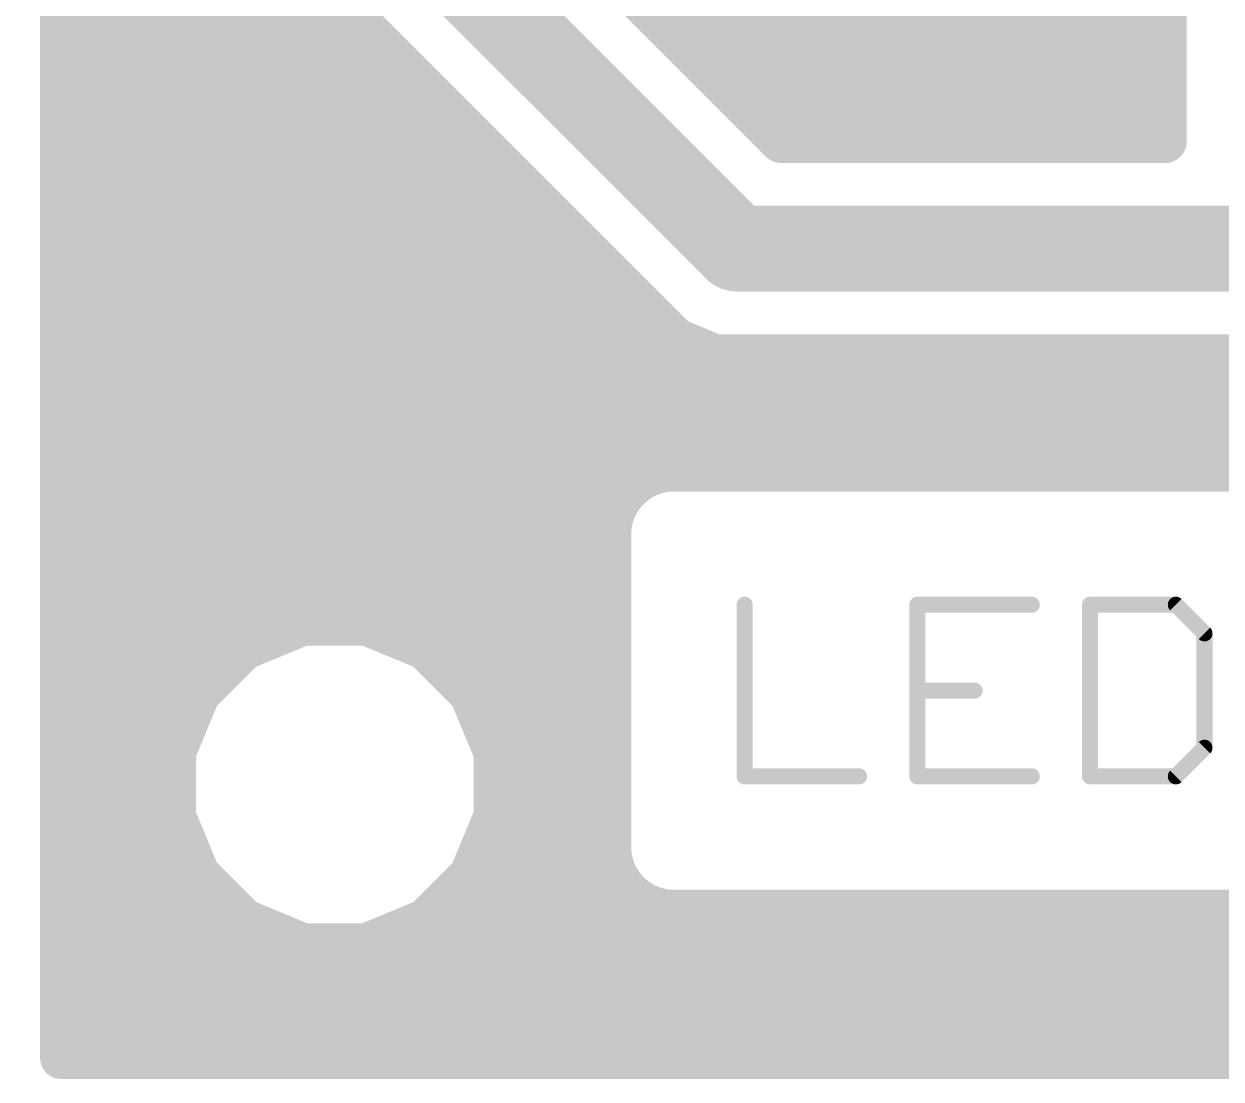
# Model space of a CAD drawing. Extents: x 0.9 to 48.7, y 1 to 48.5.
# Drawn here: x 0.86 to 12.21, y 1.02 to 11.02 of the extents above; entities that cross this region are included whole.
import ezdxf

# ---------------------------------------------------------------- set-up
doc = ezdxf.new("R2010")
doc.units = 0
doc.layers.add('1', color=22, linetype='CONTINUOUS')

msp = doc.modelspace()

# ---------------------------------------------------------------- linework, layer by layer
at = {"layer": '1'}
for points, const_width in [([(8.0408, 9.906), (2.286, 15.6608)], 0.4064), ([(1.27, 15.24), (7.62, 8.89)], 0.8128), ([(11.684, 14.1721), (11.684, 9.906)], 0.4064), ([(1.2192, 1.2192), (1.2192, 13.854)], 0.4064), ([(1.2192, 13.854), (6.7587, 8.3145)], 0.4064), ([(1.2192, 10.9728), (4.1004, 10.9728)], 0.4064), ([(6.974, 10.9728), (11.684, 10.9728)], 0.4064), ([(1.2192, 10.5664), (4.5068, 10.5664)], 0.4064), ([(7.3804, 10.5664), (11.684, 10.5664)], 0.4064), ([(1.2192, 10.16), (4.9132, 10.16)], 0.4064), ([(7.7868, 10.16), (11.684, 10.16)], 0.4064), ([(11.684, 9.906), (8.0408, 9.906)], 0.4064), ([(1.2192, 9.7536), (5.3196, 9.7536)], 0.4064), ([(1.2192, 9.3472), (5.726, 9.3472)], 0.4064), ([(12.7, 8.89), (7.62, 8.89)], 0.8128), ([(1.2192, 8.9408), (6.1324, 8.9408)], 0.4064), ([(1.2192, 8.5344), (6.5388, 8.5344)], 0.4064), ([(6.7587, 8.3145), (6.7587, 8.3145)], 0.4064), ([(6.7587, 8.3145), (7.0445, 8.0287)], 0.4064), ([(1.2192, 8.128), (6.9452, 8.128)], 0.4064), ([(7.0445, 8.0287), (7.4179, 7.874)], 0.4064), ([(7.4179, 7.874), (17.3592, 7.874)], 0.4064), ([(1.2192, 7.7216), (17.5116, 7.7216)], 0.4064), ([(1.2192, 7.3152), (17.918, 7.3152)], 0.4064), ([(1.2192, 6.9088), (18.034, 6.9088)], 0.4064), ([(6.7937, 6.7447), (6.732, 6.715)], 0.4064), ([(6.8583, 6.7674), (6.7937, 6.7447)], 0.4064), ([(6.9251, 6.7826), (6.8583, 6.7674)], 0.4064), ([(6.9931, 6.7903), (6.9251, 6.7826)], 0.4064), ([(13.2008, 6.7903), (6.9931, 6.7903)], 0.4064), ([(6.6205, 6.6359), (6.5721, 6.5875)], 0.4064), ([(6.674, 6.6786), (6.6205, 6.6359)], 0.4064), ([(6.732, 6.715), (6.674, 6.6786)], 0.4064), ([(1.2192, 6.5024), (6.5095, 6.5024)], 0.4064), ([(6.5294, 6.534), (6.493, 6.476)], 0.4064), ([(6.5721, 6.5875), (6.5294, 6.534)], 0.4064), ([(6.4633, 6.4143), (6.4406, 6.3497)], 0.4064), ([(6.493, 6.476), (6.4633, 6.4143)], 0.4064), ([(6.4254, 6.2829), (6.4177, 6.2149)], 0.4064), ([(6.4406, 6.3497), (6.4254, 6.2829)], 0.4064), ([(6.4177, 6.2149), (6.4177, 3.1831)], 0.4064), ([(1.2192, 6.096), (6.4177, 6.096)], 0.4064), ([(1.2192, 5.6896), (6.4177, 5.6896)], 0.4064), ([(7.6962, 5.5132), (7.6962, 3.8862)], 0.1524), ([(10.418, 5.5132), (9.3334, 5.5132)], 0.1524), ([(9.3334, 5.5132), (9.3334, 3.8862)], 0.1524), ([(10.9705, 5.5132), (10.9705, 3.8862)], 0.1524), ([(11.784, 5.5132), (10.9705, 5.5132)], 0.1524), ([(12.0552, 5.242), (11.784, 5.5132)], 0.1524), ([(1.2192, 5.2832), (3.3968, 5.2832)], 0.4064), ([(3.5078, 5.3292), (2.9494, 5.0979)], 0.4064), ([(4.1122, 5.3292), (3.5078, 5.3292)], 0.4064), ([(4.6706, 5.0979), (4.1122, 5.3292)], 0.4064), ([(4.2232, 5.2832), (6.4177, 5.2832)], 0.4064), ([(2.9494, 5.0979), (2.5221, 4.6706)], 0.4064), ([(5.0979, 4.6706), (4.6706, 5.0979)], 0.4064), ([(12.0552, 4.1574), (12.0552, 5.242)], 0.1524), ([(1.2192, 4.8768), (2.7283, 4.8768)], 0.4064), ([(4.8917, 4.8768), (6.4177, 4.8768)], 0.4064), ([(2.5221, 4.6706), (2.2908, 4.1122)], 0.4064), ([(5.3292, 4.1122), (5.0979, 4.6706)], 0.4064), ([(9.3334, 4.6997), (9.8757, 4.6997)], 0.1524), ([(1.2192, 4.4704), (2.4392, 4.4704)], 0.4064), ([(5.1808, 4.4704), (6.4177, 4.4704)], 0.4064), ([(2.2908, 4.1122), (2.2908, 3.5078)], 0.4064), ([(5.3292, 3.5078), (5.3292, 4.1122)], 0.4064), ([(1.2192, 4.064), (2.2908, 4.064)], 0.4064), ([(5.3292, 4.064), (6.4177, 4.064)], 0.4064), ([(11.784, 3.8862), (12.0552, 4.1574)], 0.1524), ([(1.2192, 3.6576), (2.2908, 3.6576)], 0.4064), ([(5.3292, 3.6576), (6.4177, 3.6576)], 0.4064), ([(7.6962, 3.8862), (8.7809, 3.8862)], 0.1524), ([(9.3334, 3.8862), (10.418, 3.8862)], 0.1524), ([(10.9705, 3.8862), (11.784, 3.8862)], 0.1524), ([(2.2908, 3.5078), (2.5221, 2.9494)], 0.4064), ([(5.0979, 2.9494), (5.3292, 3.5078)], 0.4064), ([(1.2192, 3.2512), (2.3971, 3.2512)], 0.4064), ([(5.2229, 3.2512), (6.4177, 3.2512)], 0.4064), ([(6.4177, 3.1831), (6.4254, 3.1151)], 0.4064), ([(6.4254, 3.1151), (6.4406, 3.0483)], 0.4064), ([(6.4406, 3.0483), (6.4633, 2.9837)], 0.4064), ([(6.4633, 2.9837), (6.493, 2.922)], 0.4064), ([(2.5221, 2.9494), (2.9494, 2.5221)], 0.4064), ([(4.6706, 2.5221), (5.0979, 2.9494)], 0.4064), ([(6.493, 2.922), (6.5294, 2.864)], 0.4064), ([(6.5294, 2.864), (6.5721, 2.8105)], 0.4064), ([(1.2192, 2.8448), (2.6267, 2.8448)], 0.4064), ([(4.9933, 2.8448), (6.5447, 2.8448)], 0.4064), ([(6.5721, 2.8105), (6.6205, 2.7621)], 0.4064), ([(6.6205, 2.7621), (6.674, 2.7194)], 0.4064), ([(6.674, 2.7194), (6.732, 2.683)], 0.4064), ([(6.732, 2.683), (6.7937, 2.6533)], 0.4064), ([(6.7937, 2.6533), (6.8583, 2.6306)], 0.4064), ([(2.9494, 2.5221), (3.5078, 2.2908)], 0.4064), ([(4.1122, 2.2908), (4.6706, 2.5221)], 0.4064), ([(6.8583, 2.6306), (6.9251, 2.6154)], 0.4064), ([(6.9251, 2.6154), (6.9931, 2.6077)], 0.4064), ([(6.9931, 2.6077), (13.2008, 2.6077)], 0.4064), ([(1.2192, 2.4384), (3.1515, 2.4384)], 0.4064), ([(4.4685, 2.4384), (45.0615, 2.4384)], 0.4064), ([(3.5078, 2.2908), (4.1122, 2.2908)], 0.4064), ([(1.2192, 2.032), (47.9808, 2.032)], 0.4064), ([(1.2192, 1.6256), (47.9808, 1.6256)], 0.4064), ([(47.9808, 1.2192), (1.2192, 1.2192)], 0.4064), ([(1.2192, 1.2192), (47.9808, 1.2192)], 0.4064)]:
    msp.add_lwpolyline(points, dxfattribs=dict(at, const_width=const_width))
for points, const_width in [([(1.2192, 11.0744, 1), (1.2192, 10.8712)], 0.2032), ([(4.1004, 10.8712, 1), (4.1004, 11.0744)], 0.2032), ([(6.974, 11.0744, 1), (6.974, 10.8712)], 0.2032), ([(11.684, 10.8712, 1), (11.684, 11.0744)], 0.2032), ([(1.2192, 10.668, 1), (1.2192, 10.4648)], 0.2032), ([(4.5068, 10.4648, 1), (4.5068, 10.668)], 0.2032), ([(7.3804, 10.668, 1), (7.3804, 10.4648)], 0.2032), ([(11.684, 10.4648, 1), (11.684, 10.668)], 0.2032), ([(1.2192, 10.2616, 1), (1.2192, 10.0584)], 0.2032), ([(4.9132, 10.0584, 1), (4.9132, 10.2616)], 0.2032), ([(7.7868, 10.2616, 1), (7.7868, 10.0584)], 0.2032), ([(11.684, 10.0584, 1), (11.684, 10.2616)], 0.2032), ([(8.0408, 10.0076, 1), (8.0408, 9.8044)], 0.2032), ([(11.684, 9.8044, 1), (11.684, 10.0076)], 0.2032), ([(7.969, 9.8342, 1), (8.1127, 9.9778)], 0.2032), ([(11.5824, 9.906, 1), (11.7856, 9.906)], 0.2032), ([(1.2192, 9.8552, 1), (1.2192, 9.652)], 0.2032), ([(5.3196, 9.652, 1), (5.3196, 9.8552)], 0.2032), ([(1.2192, 9.4488, 1), (1.2192, 9.2456)], 0.2032), ([(5.726, 9.2456, 1), (5.726, 9.4488)], 0.2032), ([(7.62, 9.0932, 1), (7.62, 8.6868)], 0.4064), ([(7.4763, 8.7463, 1), (7.7637, 9.0337)], 0.4064), ([(1.2192, 9.0424, 1), (1.2192, 8.8392)], 0.2032), ([(6.1324, 8.8392, 1), (6.1324, 9.0424)], 0.2032), ([(1.2192, 8.636, 1), (1.2192, 8.4328)], 0.2032), ([(6.5388, 8.4328, 1), (6.5388, 8.636)], 0.2032), ([(6.8305, 8.3863, 1), (6.6868, 8.2426)], 0.2032), ([(6.8603, 8.3145, 1), (6.6571, 8.3145)], 0.2032), ([(6.6571, 8.3145, 1), (6.8603, 8.3145)], 0.2032), ([(6.6868, 8.2426, 1), (6.8305, 8.3863)], 0.2032), ([(1.2192, 8.2296, 1), (1.2192, 8.0264)], 0.2032), ([(6.9452, 8.0264, 1), (6.9452, 8.2296)], 0.2032), ([(7.0834, 8.1225, 1), (7.0056, 7.9348)], 0.2032), ([(6.9726, 7.9568, 1), (7.1163, 8.1005)], 0.2032), ([(7.4179, 7.9756, 1), (7.4179, 7.7724)], 0.2032), ([(7.379, 7.7801, 1), (7.4568, 7.9679)], 0.2032), ([(1.2192, 7.8232, 1), (1.2192, 7.62)], 0.2032), ([(1.2192, 7.4168, 1), (1.2192, 7.2136)], 0.2032), ([(1.2192, 7.0104, 1), (1.2192, 6.8072)], 0.2032), ([(6.7601, 6.8406, 1), (6.8272, 6.6488)], 0.2032), ([(6.8378, 6.6532, 1), (6.7496, 6.8363)], 0.2032), ([(6.8357, 6.8664, 1), (6.8809, 6.6683)], 0.2032), ([(6.9137, 6.8836, 1), (6.9364, 6.6816)], 0.2032), ([(6.8919, 6.6715, 1), (6.8248, 6.8633)], 0.2032), ([(6.9931, 6.8919, 1), (6.9931, 6.6887)], 0.2032), ([(6.9477, 6.6835, 1), (6.9024, 6.8816)], 0.2032), ([(7.0045, 6.6893, 1), (6.9817, 6.8912)], 0.2032), ([(6.5571, 6.7154, 1), (6.6838, 6.5565)], 0.2032), ([(6.6923, 6.5641, 1), (6.5486, 6.7078)], 0.2032), ([(6.62, 6.7646, 1), (6.7281, 6.5926)], 0.2032), ([(6.7374, 6.5992, 1), (6.6107, 6.758)], 0.2032), ([(6.6879, 6.8066, 1), (6.7761, 6.6235)], 0.2032), ([(6.786, 6.629, 1), (6.6779, 6.8011)], 0.2032), ([(1.2192, 6.604, 1), (1.2192, 6.4008)], 0.2032), ([(6.45, 6.5973, 1), (6.6088, 6.4706)], 0.2032), ([(6.6154, 6.4799, 1), (6.4434, 6.588)], 0.2032), ([(6.5002, 6.6594, 1), (6.6439, 6.5157)], 0.2032), ([(6.6515, 6.5242, 1), (6.4926, 6.6509)], 0.2032), ([(6.5095, 6.4008, 1), (6.5095, 6.604)], 0.2032), ([(6.5591, 6.3808, 1), (6.3674, 6.4479)], 0.2032), ([(6.4069, 6.5301, 1), (6.579, 6.4219)], 0.2032), ([(6.5845, 6.4319, 1), (6.4014, 6.5201)], 0.2032), ([(6.5264, 6.2716, 1), (6.3244, 6.2943)], 0.2032), ([(6.3447, 6.3832, 1), (6.5365, 6.3161)], 0.2032), ([(6.5397, 6.3271, 1), (6.3416, 6.3723)], 0.2032), ([(6.3717, 6.4584, 1), (6.5548, 6.3702)], 0.2032), ([(6.5193, 6.2149, 1), (6.3161, 6.2149)], 0.2032), ([(6.3263, 6.3055, 1), (6.5245, 6.2603)], 0.2032), ([(1.2192, 6.1976, 1), (1.2192, 5.9944)], 0.2032), ([(6.3168, 6.2263, 1), (6.5187, 6.2035)], 0.2032), ([(6.4177, 5.9944, 1), (6.4177, 6.1976)], 0.2032), ([(1.2192, 5.7912, 1), (1.2192, 5.588)], 0.2032), ([(6.4177, 5.588, 1), (6.4177, 5.7912)], 0.2032), ([(7.7343, 5.5132, 1), (7.6581, 5.5132)], 0.0762), ([(9.3334, 5.5513, 1), (9.3334, 5.4751)], 0.0762), ([(9.3715, 5.5132, 1), (9.2953, 5.5132)], 0.0762), ([(10.418, 5.4751, 1), (10.418, 5.5513)], 0.0762), ([(11.0086, 5.5132, 1), (10.9324, 5.5132)], 0.0762), ([(10.9705, 5.5513, 1), (10.9705, 5.4751)], 0.0762), ([(11.8109, 5.5401, 1), (11.7571, 5.4862)], 0.0762), ([(11.784, 5.4751, 1), (11.784, 5.5513)], 0.0762), ([(1.2192, 5.3848, 1), (1.2192, 5.1816)], 0.2032), ([(3.3968, 5.1816, 1), (3.3968, 5.3848)], 0.2032), ([(3.5078, 5.4308, 1), (3.5078, 5.2276)], 0.2032), ([(3.5467, 5.2353, 1), (3.4689, 5.4231)], 0.2032), ([(4.1511, 5.4231, 1), (4.0733, 5.2353)], 0.2032), ([(4.1122, 5.2276, 1), (4.1122, 5.4308)], 0.2032), ([(4.2232, 5.3848, 1), (4.2232, 5.1816)], 0.2032), ([(6.4177, 5.1816, 1), (6.4177, 5.3848)], 0.2032), ([(2.9106, 5.1918, 1), (2.9883, 5.004)], 0.2032), ([(3.0213, 5.0261, 1), (2.8776, 5.1698)], 0.2032), ([(4.7424, 5.1698, 1), (4.5987, 5.0261)], 0.2032), ([(4.6317, 5.004, 1), (4.7094, 5.1918)], 0.2032), ([(12.0933, 5.242, 1), (12.0171, 5.242)], 0.0762), ([(12.0282, 5.2151, 1), (12.0821, 5.269)], 0.0762), ([(1.2192, 4.9784, 1), (1.2192, 4.7752)], 0.2032), ([(2.7283, 4.7752, 1), (2.7283, 4.9784)], 0.2032), ([(4.8917, 4.9784, 1), (4.8917, 4.7752)], 0.2032), ([(6.4177, 4.7752, 1), (6.4177, 4.9784)], 0.2032), ([(2.4502, 4.7424, 1), (2.5939, 4.5987)], 0.2032), ([(2.616, 4.6317, 1), (2.4282, 4.7094)], 0.2032), ([(5.1918, 4.7094, 1), (5.004, 4.6317)], 0.2032), ([(5.0261, 4.5987, 1), (5.1698, 4.7424)], 0.2032), ([(9.3334, 4.7378, 1), (9.3334, 4.6616)], 0.0762), ([(9.8757, 4.6616, 1), (9.8757, 4.7378)], 0.0762), ([(1.2192, 4.572, 1), (1.2192, 4.3688)], 0.2032), ([(2.4392, 4.3688, 1), (2.4392, 4.572)], 0.2032), ([(5.1808, 4.572, 1), (5.1808, 4.3688)], 0.2032), ([(6.4177, 4.3688, 1), (6.4177, 4.572)], 0.2032), ([(2.3924, 4.1122, 1), (2.1892, 4.1122)], 0.2032), ([(5.4308, 4.1122, 1), (5.2276, 4.1122)], 0.2032), ([(1.2192, 4.1656, 1), (1.2192, 3.9624)], 0.2032), ([(2.1969, 4.1511, 1), (2.3847, 4.0733)], 0.2032), ([(2.2908, 3.9624, 1), (2.2908, 4.1656)], 0.2032), ([(5.3292, 4.1656, 1), (5.3292, 3.9624)], 0.2032), ([(5.2353, 4.0733, 1), (5.4231, 4.1511)], 0.2032), ([(6.4177, 3.9624, 1), (6.4177, 4.1656)], 0.2032), ([(12.0821, 4.1304, 1), (12.0282, 4.1843)], 0.0762), ([(12.0171, 4.1574, 1), (12.0933, 4.1574)], 0.0762), ([(1.2192, 3.7592, 1), (1.2192, 3.556)], 0.2032), ([(2.2908, 3.556, 1), (2.2908, 3.7592)], 0.2032), ([(5.3292, 3.7592, 1), (5.3292, 3.556)], 0.2032), ([(6.4177, 3.556, 1), (6.4177, 3.7592)], 0.2032), ([(7.6962, 3.9243, 1), (7.6962, 3.8481)], 0.0762), ([(7.6581, 3.8862, 1), (7.7343, 3.8862)], 0.0762), ([(8.7809, 3.8481, 1), (8.7809, 3.9243)], 0.0762), ([(9.3334, 3.9243, 1), (9.3334, 3.8481)], 0.0762), ([(9.2953, 3.8862, 1), (9.3715, 3.8862)], 0.0762), ([(10.418, 3.8481, 1), (10.418, 3.9243)], 0.0762), ([(10.9705, 3.9243, 1), (10.9705, 3.8481)], 0.0762), ([(10.9324, 3.8862, 1), (11.0086, 3.8862)], 0.0762), ([(11.7571, 3.9131, 1), (11.8109, 3.8593)], 0.0762), ([(11.784, 3.8481, 1), (11.784, 3.9243)], 0.0762), ([(2.3847, 3.5467, 1), (2.1969, 3.4689)], 0.2032), ([(5.4231, 3.4689, 1), (5.2353, 3.5467)], 0.2032), ([(2.1892, 3.5078, 1), (2.3924, 3.5078)], 0.2032), ([(5.2276, 3.5078, 1), (5.4308, 3.5078)], 0.2032), ([(1.2192, 3.3528, 1), (1.2192, 3.1496)], 0.2032), ([(2.3971, 3.1496, 1), (2.3971, 3.3528)], 0.2032), ([(5.2229, 3.3528, 1), (5.2229, 3.1496)], 0.2032), ([(6.4177, 3.1496, 1), (6.4177, 3.3528)], 0.2032), ([(6.5187, 3.1945, 1), (6.3168, 3.1717)], 0.2032), ([(6.5245, 3.1377, 1), (6.3263, 3.0924)], 0.2032), ([(6.3161, 3.1831, 1), (6.5193, 3.1831)], 0.2032), ([(6.3244, 3.1037, 1), (6.5264, 3.1264)], 0.2032), ([(6.5365, 3.0819, 1), (6.3447, 3.0148)], 0.2032), ([(6.5548, 3.0278, 1), (6.3717, 2.9396)], 0.2032), ([(2.5939, 3.0213, 1), (2.4502, 2.8776)], 0.2032), ([(2.4282, 2.9106, 1), (2.616, 2.9883)], 0.2032), ([(5.004, 2.9883, 1), (5.1918, 2.9106)], 0.2032), ([(5.1698, 2.8776, 1), (5.0261, 3.0213)], 0.2032), ([(6.3416, 3.0257, 1), (6.5397, 3.0709)], 0.2032), ([(6.3674, 2.9501, 1), (6.5591, 3.0172)], 0.2032), ([(6.579, 2.976, 1), (6.4069, 2.8679)], 0.2032), ([(6.4014, 2.8779, 1), (6.5845, 2.9661)], 0.2032), ([(6.6088, 2.9274, 1), (6.45, 2.8007)], 0.2032), ([(1.2192, 2.9464, 1), (1.2192, 2.7432)], 0.2032), ([(2.6267, 2.7432, 1), (2.6267, 2.9464)], 0.2032), ([(4.9933, 2.9464, 1), (4.9933, 2.7432)], 0.2032), ([(6.4434, 2.81, 1), (6.6154, 2.9181)], 0.2032), ([(6.6439, 2.8823, 1), (6.5002, 2.7386)], 0.2032), ([(6.4926, 2.7471, 1), (6.6515, 2.8738)], 0.2032), ([(6.6838, 2.8415, 1), (6.5571, 2.6826)], 0.2032), ([(6.5447, 2.7432, 1), (6.5447, 2.9464)], 0.2032), ([(6.5486, 2.6902, 1), (6.6923, 2.8339)], 0.2032), ([(6.7281, 2.8054, 1), (6.62, 2.6334)], 0.2032), ([(6.6107, 2.64, 1), (6.7374, 2.7988)], 0.2032), ([(6.7761, 2.7745, 1), (6.6879, 2.5914)], 0.2032), ([(6.6779, 2.5969, 1), (6.786, 2.769)], 0.2032), ([(6.8272, 2.7491, 1), (6.7601, 2.5574)], 0.2032), ([(6.7496, 2.5617, 1), (6.8378, 2.7448)], 0.2032), ([(2.9883, 2.616, 1), (2.9106, 2.4282)], 0.2032), ([(4.7094, 2.4282, 1), (4.6317, 2.616)], 0.2032), ([(6.8809, 2.7297, 1), (6.8357, 2.5316)], 0.2032), ([(6.9364, 2.7164, 1), (6.9137, 2.5144)], 0.2032), ([(6.8248, 2.5347, 1), (6.8919, 2.7265)], 0.2032), ([(6.9931, 2.7093, 1), (6.9931, 2.5061)], 0.2032), ([(6.9024, 2.5163, 1), (6.9477, 2.7145)], 0.2032), ([(6.9817, 2.5068, 1), (7.0045, 2.7087)], 0.2032), ([(1.2192, 2.54, 1), (1.2192, 2.3368)], 0.2032), ([(2.8776, 2.4502, 1), (3.0213, 2.5939)], 0.2032), ([(3.1515, 2.3368, 1), (3.1515, 2.54)], 0.2032), ([(4.4685, 2.54, 1), (4.4685, 2.3368)], 0.2032), ([(4.5987, 2.5939, 1), (4.7424, 2.4502)], 0.2032), ([(3.5078, 2.3924, 1), (3.5078, 2.1892)], 0.2032), ([(3.4689, 2.1969, 1), (3.5467, 2.3847)], 0.2032), ([(4.0733, 2.3847, 1), (4.1511, 2.1969)], 0.2032), ([(4.1122, 2.1892, 1), (4.1122, 2.3924)], 0.2032), ([(1.2192, 2.1336, 1), (1.2192, 1.9304)], 0.2032), ([(1.2192, 1.7272, 1), (1.2192, 1.524)], 0.2032), ([(1.2192, 1.3208, 1), (1.2192, 1.1176)], 0.2032), ([(1.2192, 1.3208, 1), (1.2192, 1.1176)], 0.2032), ([(1.1176, 1.2192, 1), (1.3208, 1.2192)], 0.2032)]:
    msp.add_lwpolyline(points, format="xyb", dxfattribs=dict(at, const_width=const_width))

doc.saveas('drawing.dxf')
